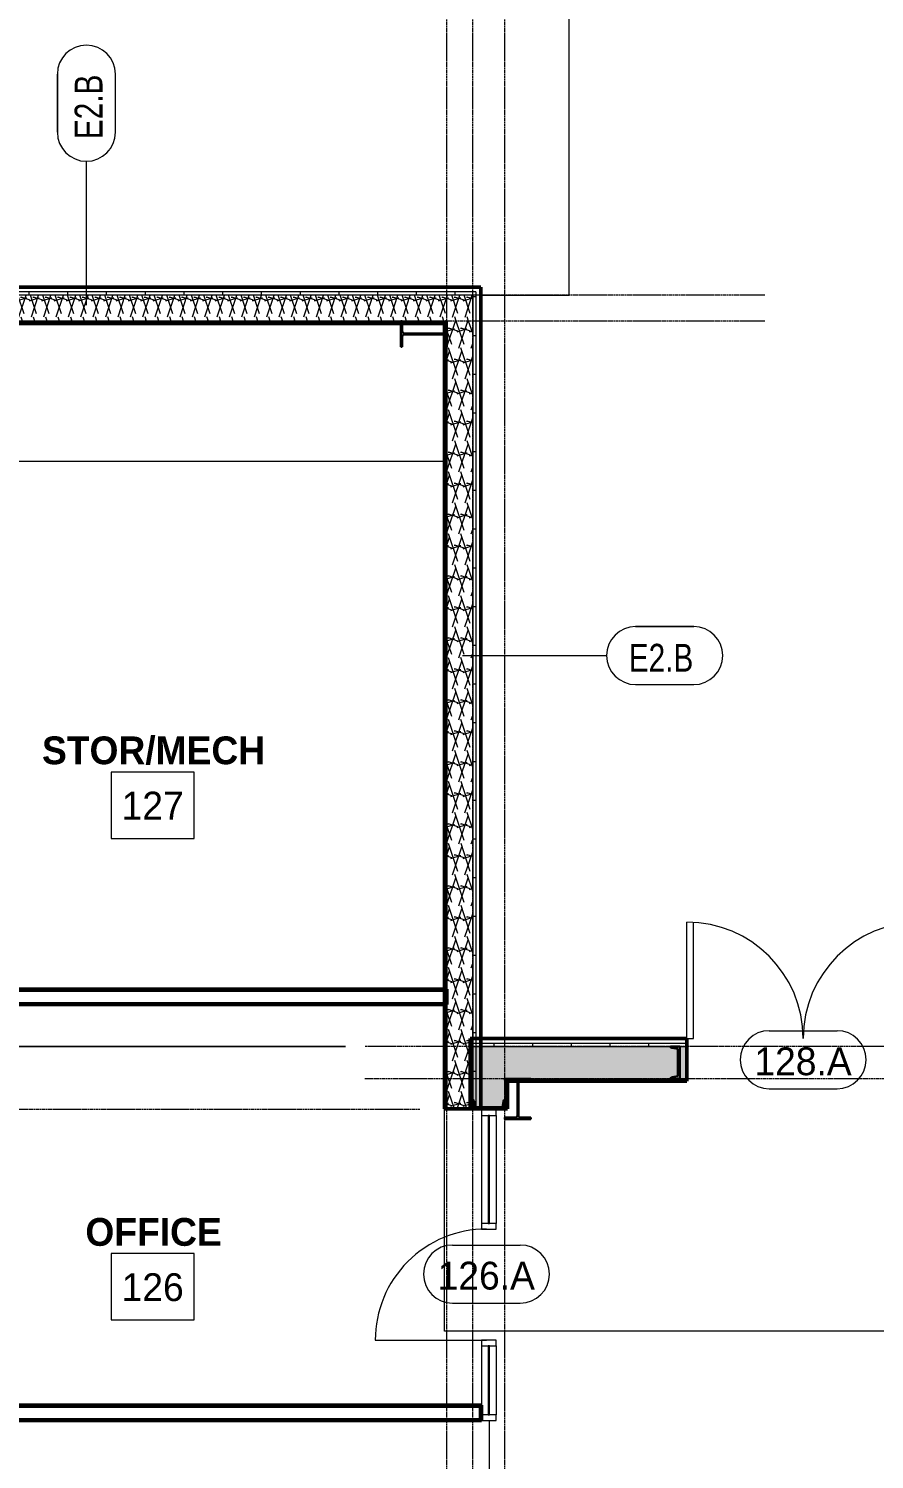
# Model space of a CAD drawing. Header units: inches. Extents: x 15537 to 31673, y -30778 to -16067.
# Drawn here: x 22643.8 to 22905.8, y -21252.2 to -20809 of the extents above; entities that cross this region are included whole.
import ezdxf

# ---------------------------------------------------------------- set-up
doc = ezdxf.new("R2010")
doc.units = ezdxf.units.IN
doc.header["$MEASUREMENT"] = 0
doc.linetypes.add('Grid Line 1_2_', pattern=[0.875, 0.5, -0.125, 0.125, -0.125])
for name, color, linetype, lineweight in [('A-ANNO-DIMS', 211, 'Continuous', 9), ('A-ANNO-DIMS-96', 211, 'Continuous', 9), ('A-AREA', 32, 'Continuous', 9), ('A-AREA-IDEN', 2, 'Continuous', 9), ('A-DOOR', 31, 'Continuous', 13), ('A-DOOR-IDEN', 31, 'Continuous', 9), ('A-GLAZ-CURT', 52, 'Continuous', 9), ('A-GLAZ-CWMG', 51, 'Continuous', 9), ('A-WALL', 113, 'Continuous', 13), ('A-WALL-IDEN', 211, 'Continuous', 9), ('A-WALL-PATT', 111, 'Continuous', 50), ('EOP-PR', 4, 'Continuous', 9), ('G-ANNO-SYMB', 111, 'Continuous', 9), ('I-WALL', 2, 'Continuous', 13), ('S-COLS', 52, 'Continuous', 9), ('S-GRID', 1, 'Continuous', 9)]:
    doc.layers.add(name, color=color, linetype=linetype, lineweight=lineweight)
doc.styles.add('Arial_1', font='arial.ttf', dxfattribs={"height": 8.851796})
doc.styles.add('Century Gothic', font='GOTHIC.TTF', dxfattribs={"height": 8.622671})
doc.styles.add('Century Gothic_1', font='GOTHIC.TTF', dxfattribs={"width": 0.8, "height": 8.622671})
doc.styles.add('Century Gothic_B', font='GOTHICB.TTF', dxfattribs={"height": 8.616719})
doc.dimstyles.new('Linear_-_3_32__Arial_1', dxfattribs={"dimscale": 12, "dimtxt": 9, "dimasz": 1, "dimexe": 0.75, "dimexo": 0.5, "dimgap": 0.5, "dimtad": 1, "dimdec": 4, "dimrnd": 0.0625, "dimzin": 1, "dimdsep": 46, "dimlunit": 4, "dimtxsty": 'Arial_1', "dimblk1": 'OBLIQUE', "dimblk2": 'OBLIQUE', "dimsah": 1, "dimcen": 0.09, "dimdle": 0.75, "dimazin": 0, "dimtfac": 1, "dimtdec": 4, "dimtix": 1, "dimtmove": 0, "dimatfit": 3, "dimfxl": 1, "dimtvp": 1, "dimtfill": 1, "dimfrac": 2, "dimtolj": 1, "dimtzin": 0, "dimarcsym": 2})
pattern_1 = [(161.57, (0.48, 0.48), (-3.839953776, -1.544e-05), [0, -27.322, 3.034, 0]), (18.43, (-0.48, 0.48), (-3.839953776, 1.544e-05), [0, -27.322, 3.034, 0]), (108.43, (0.48, 0.48), (1.919622, -9.60052459), [9.106, -21.25]), (71.57, (-0.48, 0.48), (1.919622, 9.60052459), [9.106, -21.25])]
pattern_2 = [(0, (0, 0), (0, 12), []), (90, (0, 0), (-12, 7e-16), [])]
pattern_3 = [(45, (0, 0), (-9.503515, 9.503515), []), (45, (0, 14.4), (-9.503515, 9.503515), [])]
pattern_4 = [(0, (0, 0), (30.72, 7.68), [1.267, -21.773, 1.267, -21.773, -122.88]), (0, (0, 0), (30.72, 7.68), [-46.08, 1.267, -44.813, 1.267, -21.773, -53.76]), (0, (0, 0), (30.72, 7.68), [-115.2, 1.267, -14.093, 1.267, -37.133]), (120, (11.52, 3.84), (-22.0110751, 22.7643004), [1.267, -21.773, 1.267, -21.773, -122.88]), (120, (11.52, 3.84), (-22.0110751, 22.7643004), [-46.08, 1.267, -44.813, 1.267, -21.773, -53.76]), (120, (11.52, 3.84), (-22.0110751, 22.7643004), [-115.2, 1.267, -14.093, 1.267, -37.133]), (240, (15.36, 19.2), (-8.7089249, -30.4443004), [1.267, -21.773, 1.267, -21.773, -122.88]), (240, (15.36, 19.2), (-8.7089249, -30.4443004), [-46.08, 1.267, -44.813, 1.267, -21.773, -53.76]), (240, (15.36, 19.2), (-8.7089249, -30.4443004), [-115.2, 1.267, -14.093, 1.267, -37.133])]

# ---------------------------------------------------------------- blocks, each defined once
blk = doc.blocks.new('Double-Flush - 72_ x 96_-983185-First Floor Plan - Enlarged')
at = {"layer": 'A-DOOR', "lineweight": 20}
for p, q in [((-36, -6.63), (-36, -42.63)), ((-36, -6.63), (-34, -6.63)), ((-34, -6.63), (-34, -42.63)), ((34, -6.63), (34, -42.57)), ((36, -6.63), (34, -6.63)), ((36, -6.63), (36, -42.63)), ((-36, -42.63), (-34, -42.63))]:
    blk.add_line(p, q, dxfattribs=at)
at = {"layer": 'A-DOOR', "lineweight": 9}
for centre, start, end in [((-36, -6.63), 270, 360), ((36, -6.63), 180, 270)]:
    blk.add_arc(centre, 36, start, end, dxfattribs=at)
blk = doc.blocks.new('Door_Single_Storefront - one-1371407-First Floor Plan - Enlarged')
at = {"layer": 'A-DOOR'}
blk.add_line((-17.21875, 34.4375), (-17.21875, 0), dxfattribs=at)
blk.add_arc((-17.21875, 0), 34.4375, 360, 90, dxfattribs=at)
blk = doc.blocks.new('System Panel - Interior Glazing-1220302-First Floor Plan - Enlarged')
at = {"layer": 'A-GLAZ-CURT', "lineweight": 13}
for p, q in [((16.71875, -0.5625), (-16.71875, -0.5625)), ((-16.71875, -0.5625), (-16.71875, -0.9375)), ((-16.71875, -0.9375), (16.71875, -0.9375)), ((16.71875, -0.9375), (16.71875, -0.5625))]:
    blk.add_line(p, q, dxfattribs=at)
blk = doc.blocks.new('Rectangular Mullion - Interior 1_75_ x 4_5_-1305250-First Floor Plan - Enlarged')
at = {"layer": 'A-GLAZ-CWMG'}
for p, q in [((22784.14, -21349.74), (22784.14, -21383.18)), ((22788.64, -21349.74), (22788.64, -21383.18))]:
    blk.add_line(p, q, dxfattribs=at)
blk = doc.blocks.new('Rectangular Mullion - Interior 1_75_ x 4_5_-1220297-First Floor Plan - Enlarged')
at = {"layer": 'A-GLAZ-CWMG', "lineweight": 20}
for p, q in [((-1.75, 3), (0, 3)), ((-1.75, -1.5), (-1.75, 3)), ((0, 3), (0, -1.5)), ((0, -1.5), (-1.75, -1.5))]:
    blk.add_line(p, q, dxfattribs=at)
blk = doc.blocks.new('Rectangular Mullion - Interior 1_75_ x 4_5_-1220290-First Floor Plan - Enlarged')
at = {"layer": 'A-GLAZ-CWMG', "lineweight": 20}
for p, q in [((-0.875, 3), (0.875, 3)), ((-0.875, -1.5), (-0.875, 3)), ((0.875, 3), (0.875, -1.5)), ((0.875, -1.5), (-0.875, -1.5))]:
    blk.add_line(p, q, dxfattribs=at)
blk = doc.blocks.new('System Panel - Interior Glazing-1319791-First Floor Plan - Enlarged')
at = {"layer": 'A-GLAZ-CURT', "lineweight": 13}
for p, q in [((10.69, -0.56), (-10.69, -0.56)), ((-10.69, -0.56), (-10.69, -0.94)), ((-10.69, -0.94), (10.69, -0.94)), ((10.69, -0.94), (10.69, -0.56))]:
    blk.add_line(p, q, dxfattribs=at)
blk = doc.blocks.new('Rectangular Mullion - Interior 1_75_ x 4_5_-V37-First Floor Plan - Enlarged')
at = {"layer": 'A-GLAZ-CWMG'}
for p, q in [((22784.14, -21217.05), (22784.14, -21235.43)), ((22788.64, -21217.05), (22788.64, -21238.43))]:
    blk.add_line(p, q, dxfattribs=at)
blk = doc.blocks.new('Rectangular Mullion - Interior 1_75_ x 4_5_-1220298-First Floor Plan - Enlarged')
at = {"layer": 'A-GLAZ-CWMG', "lineweight": 20}
for p, q in [((0, 3), (-1.75, 3)), ((-1.75, 3), (-1.75, -1.5)), ((0, -1.5), (0, 3)), ((-1.75, -1.5), (0, -1.5))]:
    blk.add_line(p, q, dxfattribs=at)
blk = doc.blocks.new('Door Tag - Door Tag-4658-First Floor Plan - Enlarged')
at = {"layer": 'A-DOOR-IDEN', "color": 153}
for p, q in [((-0.109375, 0.09375), (0.109375, 0.09375)), ((-0.109375, -0.09375), (0.109375, -0.09375))]:
    blk.add_line(p, q, dxfattribs=at)
for centre, start, end in [((-0.109375, 0), 90, 270), ((0.109375, 0), 270, 90)]:
    blk.add_arc(centre, 0.09375, start, end, dxfattribs=at)
blk = doc.blocks.new('DIMBLOCK73-First Floor Plan - Enlarged')
at = {"layer": 'A-ANNO-DIMS-96'}
for p, q in [((22012.71, -21133.3), (22012.71, -20882.55)), ((22010.22, -20891.55), (22021.71, -20891.55)), ((22012.71, -20891.55), (22010.22, -20891.55)), ((22742.02, -21124.3), (22003.71, -21124.3)), ((22012.71, -21124.3), (22742.02, -21124.3))]:
    blk.add_line(p, q, dxfattribs=at)
at = {"layer": 'A-ANNO-DIMS-96', "lineweight": 50}
for p, q in [((22012.71, -20891.55), (22006.71, -20885.55)), ((22012.71, -20891.55), (22018.71, -20897.55)), ((22012.71, -21124.3), (22006.71, -21118.3)), ((22012.71, -21124.3), (22018.71, -21130.3))]:
    blk.add_line(p, q, dxfattribs=at)
at = {"layer": 'A-ANNO-DIMS-96', "color": 0, "insert": (21995.23, -21037.28), "char_height": 8.8518, "width": 70.4492, "attachment_point": 1, "rotation": 90, "line_spacing_factor": 0.938532, "style": 'Arial_1', "bg_fill": 3, "box_fill_scale": 1.25, "bg_fill_color": 0, "bg_fill_transparency": 0}
blk.add_mtext('19\' - 4 3/4"', dxfattribs=at)
blk = doc.blocks.new('_Oblique')
at = {"color": 0, "linetype": 'ByBlock', "lineweight": -2}
blk.add_line((-0.5, -0.5), (0.5, 0.5), dxfattribs=at)
blk = doc.blocks.new('Wall Tag - 1_4_-1369832-First Floor Plan - Enlarged')
at = {"layer": 'A-WALL-IDEN', "color": 153}
for p, q in [((-0.0822, 0.0968), (0.1053, 0.0968)), ((0.1053, 0.0968), (-0.0822, 0.0968)), ((-0.0822, -0.0907), (0.1053, -0.0907)), ((-0.0822, -0.0907), (0.1053, -0.0907))]:
    blk.add_line(p, q, dxfattribs=at)
for centre, start, end in [((-0.0822, 0.0031), 90, 270), ((-0.0822, 0.0031), 90, 270), ((0.1053, 0.0031), 270, 90), ((0.1053, 0.0031), 270, 90)]:
    blk.add_arc(centre, 0.0937, start, end, dxfattribs=at)

msp = doc.modelspace()

# ---------------------------------------------------------------- hatches: boundary and pattern name
at = {"layer": 'A-WALL-PATT', "lineweight": 9}
h = msp.add_hatch(dxfattribs=at)
h.set_pattern_fill('FP_16', color=256, style=0, pattern_type=2)
h.set_pattern_definition(pattern_2)
h.paths.add_polyline_path([(22555.26523, -20891.55281), (22782.39023, -20891.55281), (22782.39023, -20890.55281), (22555.26523, -20890.55281)], flags=0)
h = msp.add_hatch(dxfattribs=at)
h.set_pattern_fill('FP_14', color=256, style=0, pattern_type=2)
h.set_pattern_definition(pattern_1)
h.paths.add_polyline_path([(22555.26523, -20899.55281), (22781.39023, -20899.55281), (22781.39023, -20891.55281), (22555.26523, -20891.55281)], flags=0)
h = msp.add_hatch(dxfattribs=at)
h.set_pattern_fill('FP_16', color=256, style=0, pattern_type=2)
h.set_pattern_definition(pattern_2)
h.paths.add_polyline_path([(22782.39023, -21143.67781), (22782.39023, -20891.55281), (22781.39023, -20891.55281), (22781.39023, -21143.67781)], flags=0)
h = msp.add_hatch(dxfattribs=at)
h.set_pattern_fill('FP_14', color=256, style=0, pattern_type=2)
h.set_pattern_definition(pattern_1)
h.paths.add_polyline_path([(22781.39023, -21143.67781), (22781.39023, -20899.55281), (22773.39023, -20899.55281), (22773.39023, -21143.67781)], flags=0)
h = msp.add_hatch(dxfattribs=at)
h.set_pattern_fill('FP_13', color=256, style=0, pattern_type=2)
h.set_pattern_definition(pattern_4)
h.paths.add_polyline_path([(22772.76523, -21107.17781), (22773.39023, -21107.17781), (22773.39023, -21106.55281), (22602.14999, -21106.55281), (22602.14999, -21107.17781)], flags=0)
h = msp.add_hatch(dxfattribs=at)
h.set_pattern_fill('FP_13', color=256, style=0, pattern_type=2)
h.set_pattern_definition(pattern_4)
h.paths.add_polyline_path([(22602.14999, -21111.30281), (22773.39023, -21111.30281), (22773.39023, -21107.17781), (22772.76523, -21107.17781), (22772.76523, -21110.67781), (22602.14999, -21110.67781)], flags=0)
h = msp.add_hatch(dxfattribs=at)
h.set_pattern_fill('FP_16', color=256, style=0, pattern_type=2)
h.set_pattern_definition(pattern_2)
h.paths.add_polyline_path([(23902.04635, -21124.30281), (25932.76523, -21124.30281), (25932.76523, -21123.30281), (23037.51523, -21123.30281), (23037.51523, -21124.30281), (23560.32561, -21124.30281)], flags=0)
h.paths.add_polyline_path([(25981.01523, -21124.30281), (25981.01523, -21123.30281), (25968.76523, -21123.30281), (25968.76523, -21124.30281)], flags=0)
h.paths.add_polyline_path([(22781.38923, -21124.30281), (22847.76523, -21124.30281), (22847.76523, -21123.30281), (22780.63923, -21123.30281), (22780.63923, -21124.30281)], flags=0)
h.paths.add_polyline_path([(22929.51523, -21124.30281), (22929.51523, -21123.30281), (22919.76523, -21123.30281), (22919.76523, -21124.30281)], flags=0)
h = msp.add_hatch(dxfattribs=at)
h.set_pattern_fill('FP_14', color=256, style=0, pattern_type=2)
h.set_pattern_definition(pattern_1)
h.paths.add_polyline_path([(25968.76523, -21134.30281), (25981.01523, -21134.30281), (25981.01523, -21124.30281), (25968.76523, -21124.30281)], flags=0)
h.paths.add_polyline_path([(22791.38923, -21134.30281), (22847.76523, -21134.30281), (22847.76523, -21124.30281), (22781.38923, -21124.30281), (22781.38923, -21134.30281)], flags=0)
h.paths.add_polyline_path([(25268.9293, -21134.30281), (25932.76523, -21134.30281), (25932.76523, -21124.30281), (23037.51523, -21124.30281), (23037.51523, -21134.30281), (24927.20856, -21134.30281)], flags=0)
h.paths.add_polyline_path([(22929.51523, -21134.30281), (22929.51523, -21124.30281), (22919.76523, -21124.30281), (22919.76523, -21134.30281)], flags=0)
h = msp.add_hatch(dxfattribs=at)
h.set_pattern_fill('FP_14', color=256, style=0, pattern_type=2)
h.set_pattern_definition(pattern_1)
h.paths.add_polyline_path([(22791.38923, -22359.55281), (22791.38923, -22350.17781), (22781.38923, -22350.17781), (22781.38923, -22359.55281)], flags=0)
h.paths.add_polyline_path([(22791.38923, -22276.55281), (22791.38923, -21385.17781), (22781.38923, -21385.17781), (22781.38923, -22276.55281)], flags=0)
h.paths.add_polyline_path([(22791.38923, -21143.67781), (22791.38923, -21134.30281), (22781.38923, -21134.30281), (22781.38923, -21143.67781)], flags=0)
h = msp.add_hatch(dxfattribs=at)
h.set_pattern_fill('FP_13', color=256, style=0, pattern_type=2)
h.set_pattern_definition(pattern_4)
h.paths.add_polyline_path([(22784.13923, -21240.17781), (22784.13923, -21236.05281), (22783.51423, -21236.05281), (22783.51423, -21239.55281), (22602.14999, -21239.55281), (22602.14999, -21240.17781)], flags=0)
at = {"layer": 'S-COLS'}
h = msp.add_hatch(dxfattribs=at)
h.set_pattern_fill('FP_11', color=256, style=0, pattern_type=2)
h.set_pattern_definition(pattern_3)
h.paths.add_polyline_path([(22759.14023, -20907.55281), (22759.57382, -20907.55281), (22759.57382, -20904.38875), (22759.77633, -20903.89985), (22760.26523, -20903.69734), (22772.26523, -20903.69734), (22772.75412, -20903.89985), (22772.95663, -20904.38875), (22772.95663, -20907.55281), (22773.39023, -20907.55281), (22773.39023, -20899.55281), (22772.95663, -20899.55281), (22772.95663, -20902.71687), (22772.75412, -20903.20577), (22772.26523, -20903.40828), (22760.26523, -20903.40828), (22759.77633, -20903.20577), (22759.57382, -20902.71687), (22759.57382, -20899.55281), (22759.14023, -20899.55281)], flags=0)
h = msp.add_hatch(dxfattribs=at)
h.set_pattern_fill('FP_11', color=256, style=0, pattern_type=2)
h.set_pattern_definition(pattern_3)
h.paths.add_polyline_path([(22845.51523, -21134.30281), (22845.51523, -21124.30281), (22842.62523, -21124.30281), (22842.75293, -21124.61111), (22843.06123, -21124.73881), (22844.98923, -21125.04418), (22844.98923, -21133.56145), (22843.06123, -21133.86681), (22842.75293, -21133.99451), (22842.62523, -21134.30281)], flags=0)
h = msp.add_hatch(dxfattribs=at)
h.set_pattern_fill('FP_11', color=256, style=0, pattern_type=2)
h.set_pattern_definition(pattern_3)
h.paths.add_polyline_path([(22791.39023, -21146.80281), (22799.39023, -21146.80281), (22799.39023, -21146.36922), (22796.22616, -21146.36922), (22795.73726, -21146.16671), (22795.53476, -21145.67781), (22795.53476, -21135.42781), (22795.73726, -21134.93891), (22796.22616, -21134.7364), (22799.39023, -21134.7364), (22799.39023, -21134.30281), (22791.39023, -21134.30281), (22791.39023, -21134.7364), (22794.55429, -21134.7364), (22795.04319, -21134.93891), (22795.24569, -21135.42781), (22795.24569, -21145.67781), (22795.04319, -21146.16671), (22794.55429, -21146.36922), (22791.39023, -21146.36922)], flags=0)
h = msp.add_hatch(dxfattribs=at)
h.set_pattern_fill('FP_11', color=256, style=0, pattern_type=2)
h.set_pattern_definition(pattern_3)
h.paths.add_polyline_path([(22791.38923, -21143.67781), (22791.38923, -21140.78781), (22791.08093, -21140.91551), (22790.95323, -21141.22381), (22790.64786, -21143.15181), (22782.13059, -21143.15181), (22781.82523, -21141.22381), (22781.69752, -21140.91551), (22781.38923, -21140.78781), (22781.38923, -21143.67781)], flags=0)

# ---------------------------------------------------------------- linework, layer by layer
at = {"layer": 'A-AREA'}
msp.add_line((22786.57673, -21288.67781), (22786.57673, -21240.17781), dxfattribs=at)
at = {"layer": 'A-AREA-IDEN', "flags": 128}
msp.add_lwpolyline([(22669.40213, -21188.4821), (22669.40213, -21209.05353), (22695.11213, -21209.05353), (22695.11213, -21188.4821)], close=True, dxfattribs=at)
at = {"layer": 'A-WALL', "lineweight": 50}
for p, q in [((22783.89023, -20889.05281), (22555.26523, -20889.05281)), ((22783.89023, -21143.67781), (22783.89023, -20889.05281)), ((22602.14999, -20900.30281), (22772.64023, -20900.30281)), ((22772.64023, -20900.30281), (22772.64023, -21143.67781)), ((22847.76523, -21121.80281), (22780.63923, -21121.80281)), ((22780.63923, -21121.80281), (22780.63923, -21135.05281)), ((22847.76523, -21135.05281), (22847.76523, -21121.80281)), ((22792.13923, -21135.05281), (22847.76523, -21135.05281)), ((22772.64023, -21143.67781), (22783.89023, -21143.67781))]:
    msp.add_line(p, q, dxfattribs=at)
at = {"layer": 'A-WALL'}
for p, q in [((22782.39023, -20890.55281), (22555.26523, -20890.55281)), ((22782.39023, -20890.55281), (22782.39023, -21143.67781)), ((22781.39023, -20891.55281), (22555.26523, -20891.55281)), ((22781.39023, -20891.55281), (22781.39023, -21143.67781)), ((22773.39023, -20899.55281), (22555.26523, -20899.55281)), ((22773.39023, -20899.55281), (22773.39023, -21143.67781)), ((22601.52499, -21107.17781), (22772.76523, -21107.17781)), ((22772.76523, -21110.67781), (22772.76523, -21107.17781)), ((22601.52499, -21110.67781), (22772.76523, -21110.67781)), ((22780.63923, -21123.30281), (22847.76523, -21123.30281)), ((22780.63923, -21124.30281), (22847.76523, -21124.30281)), ((22781.38923, -21143.67781), (22781.38923, -21124.30281)), ((22791.38923, -21134.30281), (22847.76523, -21134.30281)), ((22791.38923, -21134.30281), (22791.38923, -21143.67781)), ((22601.52499, -21236.05281), (22783.51423, -21236.05281)), ((22783.51423, -21239.55281), (22783.51423, -21236.05281)), ((22601.52499, -21239.55281), (22783.51423, -21239.55281))]:
    msp.add_line(p, q, dxfattribs=at)
at = {"layer": 'A-WALL-IDEN', "color": 153}
msp.add_line((22778.26523, -21003.21322), (22822.8699, -21003.21322), dxfattribs=at)
at = {"layer": 'EOP-PR'}
for p, q in [((22811.23523, -20891.55281), (22811.23523, -20449.08555)), ((22783.89023, -20891.55281), (22811.23523, -20891.55281))]:
    msp.add_line(p, q, dxfattribs=at)
at = {"layer": 'G-ANNO-SYMB'}
for p, q in [((22772.63634, -20943.12708), (22005.48674, -20943.12708)), ((22772.63634, -21212.52261), (22772.63634, -20943.12708)), ((26316.22594, -21212.52261), (22772.63634, -21212.52261))]:
    msp.add_line(p, q, dxfattribs=at)
at = {"layer": 'I-WALL', "lineweight": 50}
for p, q in [((22773.39023, -21106.55281), (22602.14999, -21106.55281)), ((22773.39023, -21111.30281), (22773.39023, -21106.55281)), ((22602.14999, -21111.30281), (22773.39023, -21111.30281)), ((22780.63923, -21135.05281), (22780.63923, -21143.67781)), ((22792.13923, -21143.67781), (22792.13923, -21135.05281)), ((22780.63923, -21143.67781), (22792.13923, -21143.67781)), ((22784.13923, -21235.42781), (22602.14999, -21235.42781)), ((22784.13923, -21240.17781), (22784.13923, -21235.42781)), ((22602.14999, -21240.17781), (22784.13923, -21240.17781))]:
    msp.add_line(p, q, dxfattribs=at)
at = {"layer": 'S-COLS', "lineweight": 30}
for p, q in [((22759.57382, -20899.55281), (22759.14023, -20899.55281)), ((22759.14023, -20899.55281), (22759.14023, -20907.55281)), ((22759.57382, -20902.71687), (22759.57382, -20899.55281)), ((22773.39023, -20899.55281), (22772.95663, -20899.55281)), ((22772.95663, -20899.55281), (22772.95663, -20902.71687)), ((22773.39023, -20907.55281), (22773.39023, -20899.55281)), ((22759.57382, -20907.55281), (22759.57382, -20904.38875)), ((22772.26523, -20903.40828), (22760.26523, -20903.40828)), ((22760.26523, -20903.69734), (22772.26523, -20903.69734)), ((22772.95663, -20904.38875), (22772.95663, -20907.55281)), ((22759.14023, -20907.55281), (22759.57382, -20907.55281)), ((22772.95663, -20907.55281), (22773.39023, -20907.55281)), ((22845.51523, -21124.30281), (22842.62523, -21124.30281)), ((22843.06123, -21124.73881), (22844.98923, -21125.04418)), ((22844.98923, -21125.04418), (22844.98923, -21133.56145)), ((22845.51523, -21134.30281), (22845.51523, -21124.30281)), ((22799.39023, -21134.30281), (22791.39023, -21134.30281)), ((22791.39023, -21134.30281), (22791.39023, -21134.7364)), ((22791.39023, -21134.7364), (22794.55429, -21134.7364)), ((22796.22616, -21134.7364), (22799.39023, -21134.7364)), ((22799.39023, -21134.7364), (22799.39023, -21134.30281)), ((22842.62523, -21134.30281), (22845.51523, -21134.30281)), ((22844.98923, -21133.56145), (22843.06123, -21133.86681)), ((22795.24569, -21135.42781), (22795.24569, -21145.67781)), ((22795.53476, -21145.67781), (22795.53476, -21135.42781)), ((22781.38923, -21140.78781), (22781.38923, -21143.67781)), ((22781.38923, -21143.67781), (22791.38923, -21143.67781)), ((22782.13059, -21143.15181), (22781.82523, -21141.22381)), ((22790.64786, -21143.15181), (22782.13059, -21143.15181)), ((22790.95323, -21141.22381), (22790.64786, -21143.15181)), ((22791.38923, -21143.67781), (22791.38923, -21140.78781)), ((22794.55429, -21146.36922), (22791.39023, -21146.36922)), ((22791.39023, -21146.36922), (22791.39023, -21146.80281)), ((22791.39023, -21146.80281), (22799.39023, -21146.80281)), ((22799.39023, -21146.36922), (22796.22616, -21146.36922)), ((22799.39023, -21146.80281), (22799.39023, -21146.36922))]:
    msp.add_line(p, q, dxfattribs=at)
for centre, radius, start, end in [((22760.26523, -20902.71687), 0.69141, 180, 270), ((22760.26523, -20904.38875), 0.69141, 90, 180), ((22772.26523, -20902.71687), 0.69141, 270, 0), ((22772.26523, -20904.38875), 0.69141, 0, 90), ((22843.06123, -21124.30281), 0.436, 180, 270), ((22794.55429, -21135.42781), 0.69141, 0, 90), ((22796.22616, -21135.42781), 0.69141, 90, 180), ((22843.06123, -21134.30281), 0.436, 90, 180), ((22781.38923, -21141.22381), 0.436, 360, 90), ((22791.38923, -21141.22381), 0.436, 90, 180), ((22794.55429, -21145.67781), 0.69141, 270, 0), ((22796.22616, -21145.67781), 0.69141, 180, 270)]:
    msp.add_arc(centre, radius, start, end, dxfattribs=at)
at = {"layer": 'S-GRID', "linetype": 'Grid Line 1_2_'}
for p, q in [((22773.39023, -22389.5762), (22773.39023, -20130.84867)), ((22781.39023, -22389.5762), (22781.39023, -20231.84365)), ((22781.39023, -22389.5762), (22781.39023, -20598.05281)), ((22791.39023, -22389.5762), (22791.39023, -20598.05281)), ((22871.85188, -20891.55281), (21519.35909, -20891.55281)), ((22871.85188, -20899.55281), (21471.35909, -20899.55281)), ((27049.46684, -21124.30281), (22748.01523, -21124.30281)), ((27097.46684, -21134.30281), (22748.01523, -21134.30281)), ((22765.01217, -21143.80281), (21471.35909, -21143.80281))]:
    msp.add_line(p, q, dxfattribs=at)

# ---------------------------------------------------------------- block references
at = {"layer": 'A-DOOR'}
for name, p, rotation in [('Double-Flush - 72_ x 96_-983185-First Floor Plan - Enlarged', (22883.76523, -21128.42781), 180), ('Door_Single_Storefront - one-1371407-First Floor Plan - Enlarged', (22785.63923, -21198.08406), 90)]:
    msp.add_blockref(name, p, dxfattribs=dict(at, rotation=rotation))
at = {"layer": 'A-DOOR-IDEN', "color": 153, "xscale": 95.99999999999994, "yscale": 95.99999999999994, "zscale": 95.99999999999994}
for p in [(22883.76523, -21128.42781), (22785.63923, -21194.83512)]:
    msp.add_blockref('Door Tag - Door Tag-4658-First Floor Plan - Enlarged', p, dxfattribs=at)
at = {"layer": 'A-GLAZ-CURT', "rotation": 90}
for name, p in [('System Panel - Interior Glazing-1220302-First Floor Plan - Enlarged', (22785.63923, -21162.39656)), ('System Panel - Interior Glazing-1319791-First Floor Plan - Enlarged', (22785.63923, -21227.74031))]:
    msp.add_blockref(name, p, dxfattribs=at)
at = {"layer": 'A-GLAZ-CWMG', "extrusion": (0, 0, -1), "rotation": 90}
for name, p in [('Rectangular Mullion - Interior 1_75_ x 4_5_-1220297-First Floor Plan - Enlarged', (-22785.63923, -21143.92781)), ('Rectangular Mullion - Interior 1_75_ x 4_5_-1220290-First Floor Plan - Enlarged', (-22785.63923, -21179.99031)), ('Rectangular Mullion - Interior 1_75_ x 4_5_-1220290-First Floor Plan - Enlarged', (-22785.63923, -21216.17781))]:
    msp.add_blockref(name, p, dxfattribs=at)
at = {"layer": 'A-GLAZ-CWMG'}
for name, p in [('Rectangular Mullion - Interior 1_75_ x 4_5_-1305250-First Floor Plan - Enlarged', (0, 204.0625)), ('Rectangular Mullion - Interior 1_75_ x 4_5_-V37-First Floor Plan - Enlarged', (0, 0))]:
    msp.add_blockref(name, p, dxfattribs=at)
at = {"layer": 'A-GLAZ-CWMG', "rotation": 270}
msp.add_blockref('Rectangular Mullion - Interior 1_75_ x 4_5_-1220298-First Floor Plan - Enlarged', (22785.63923, -21240.17781), dxfattribs=at)
at = {"layer": 'A-WALL-IDEN', "color": 153, "xscale": 95.99999999999994, "yscale": 95.99999999999994, "zscale": 95.99999999999994, "rotation": 89.99999999999991}
msp.add_blockref('Wall Tag - 1_4_-1369832-First Floor Plan - Enlarged', (22662.03582, -20833.17781), dxfattribs=at)
at = {"layer": 'A-WALL-IDEN', "color": 153, "xscale": 95.99999999999994, "yscale": 95.99999999999994, "zscale": 95.99999999999994}
msp.add_blockref('Wall Tag - 1_4_-1369832-First Floor Plan - Enlarged', (22839.76523, -21003.50693), dxfattribs=at)

# ---------------------------------------------------------------- texts
at = {"layer": 'A-AREA-IDEN', "attachment_point": 2}
for s, insert, char_height, width, line_spacing_factor, style in [('OFFICE', (22682.54316, -21177.45822), 8.616719, 48.6, 0.984796, 'Century Gothic_B'), ('126', (22682.25713, -21194.57371), 8.622671, 23.652, 0.984117, 'Century Gothic')]:
    msp.add_mtext(s, dxfattribs=dict(at, insert=insert, char_height=char_height, width=width, line_spacing_factor=line_spacing_factor, style=style))
at = {"layer": 'A-DOOR-IDEN', "char_height": 8.622671, "width": 38.124, "attachment_point": 2, "line_spacing_factor": 0.984117, "style": 'Century Gothic'}
for s, insert in [('128.A', (22883.7239, -21124.5965)), ('126.A', (22785.5979, -21191.00381))]:
    msp.add_mtext(s, dxfattribs=dict(at, insert=insert))

# ---------------------------------------------------------------- next in the draw order: texts
at = {"layer": 'A-WALL-IDEN', "insert": (22658.10148, -20833.20667), "char_height": 8.622671, "width": 21.924, "attachment_point": 2, "rotation": 90, "line_spacing_factor": 0.984117, "style": 'Century Gothic_1', "bg_fill": 3, "box_fill_scale": 1.25, "bg_fill_color": 0, "bg_fill_transparency": 0}
msp.add_mtext('E2.B', dxfattribs=at)
at = {"layer": 'A-WALL-IDEN', "insert": (22839.73636, -20999.57259), "char_height": 8.622671, "width": 21.924, "attachment_point": 2, "line_spacing_factor": 0.984117, "style": 'Century Gothic_1', "bg_fill": 3, "box_fill_scale": 1.25, "bg_fill_color": 0, "bg_fill_transparency": 0}
msp.add_mtext('E2.B', dxfattribs=at)

# ---------------------------------------------------------------- next in the draw order: dimensions: what is measured, and where the dimension line sits
at = {"layer": 'A-ANNO-DIMS'}
dim = msp.add_linear_dim(base=(22012.70826, -20891.55281), p1=(22748.01523, -21124.30281), p2=(22004.22298, -20891.55281), angle=90, dimstyle='Linear_-_3_32__Arial_1', override={"dimpost": '<>', "dimfxl": 779.358367}, dxfattribs=at)
dim.commit()
dim.dimension.update_dxf_attribs({"geometry": 'DIMBLOCK73-First Floor Plan - Enlarged', "text_midpoint": (22002.12839, -21007.92781)})

# ---------------------------------------------------------------- next in the draw order: linework, layer by layer
at = {"layer": 'A-AREA-IDEN', "flags": 128}
msp.add_lwpolyline([(22669.40213, -21039.28709), (22669.40213, -21059.85851), (22695.11213, -21059.85851), (22695.11213, -21039.28709)], close=True, dxfattribs=at)
at = {"layer": 'A-WALL-IDEN', "color": 153}
msp.add_line((22661.74211, -20894.67781), (22661.74211, -20850.07313), dxfattribs=at)

# ---------------------------------------------------------------- next in the draw order: texts
at = {"layer": 'A-AREA-IDEN', "attachment_point": 2}
for s, insert, char_height, width, line_spacing_factor, style in [('STOR/MECH', (22682.54316, -21028.26321), 8.616719, 81.864, 0.984796, 'Century Gothic_B'), ('127', (22682.25713, -21045.3787), 8.622671, 23.652, 0.984117, 'Century Gothic')]:
    msp.add_mtext(s, dxfattribs=dict(at, insert=insert, char_height=char_height, width=width, line_spacing_factor=line_spacing_factor, style=style))

doc.saveas('drawing.dxf')
